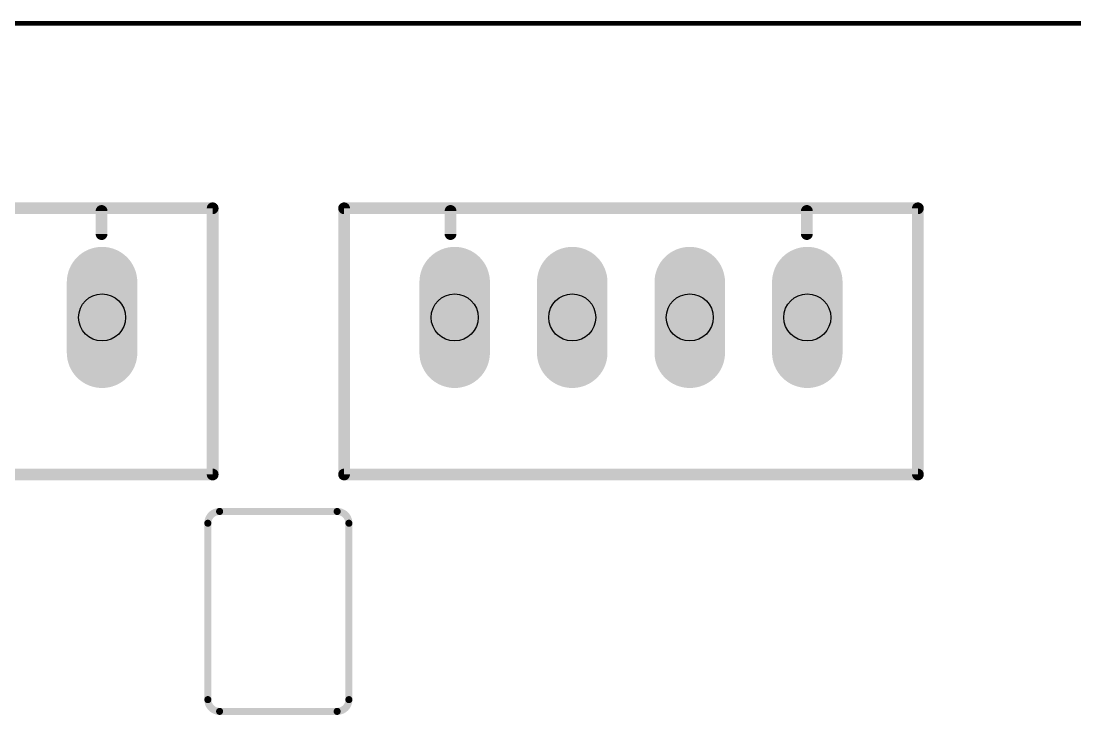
# Model space of a CAD drawing. Extents: x -0.1 to 69.9, y -0.1 to 50.9.
# Drawn here: x 21.11 to 43.88, y 35.86 to 50.85 of the extents above; entities that cross this region are included whole.
import ezdxf

# ---------------------------------------------------------------- set-up
doc = ezdxf.new("R2010")
doc.units = 0
for name, color, linetype in [('17', 110, 'CONTINUOUS'), ('20', 31, 'CONTINUOUS'), ('21', 253, 'CONTINUOUS'), ('44', 253, 'CONTINUOUS')]:
    doc.layers.add(name, color=color, linetype=linetype)

# ---------------------------------------------------------------- blocks, each defined once
blk = doc.blocks.new('LONGP100')
at = {"const_width": 1}
blk.add_lwpolyline([(-0.5, 0), (0.5, 0)], dxfattribs=at)
at = {"const_width": 0.5}
for points in [[(-0.5, 0.25, 1), (-0.5, -0.25)], [(0.5, -0.25, 1), (0.5, 0.25)]]:
    blk.add_lwpolyline(points, format="xyb", dxfattribs=at)

msp = doc.modelspace()

# ---------------------------------------------------------------- linework, layer by layer
at = {"layer": '20', "const_width": 0.1016}
msp.add_lwpolyline([(5.08, 50.8), (67.31, 50.8)], dxfattribs=at)
at = {"layer": '21'}
for points, const_width in [([(25.25, 46.8075), (12.85, 46.8075)], 0.254), ([(25.25, 41.0575), (25.25, 46.8075)], 0.254), ([(28.09, 46.8075), (28.09, 41.0575)], 0.254), ([(40.49, 46.8075), (28.09, 46.8075)], 0.254), ([(40.49, 41.0575), (40.49, 46.8075)], 0.254), ([(22.85, 46.75), (22.85, 46.25)], 0.254), ([(30.39, 46.75), (30.39, 46.25)], 0.254), ([(38.09, 46.75), (38.09, 46.25)], 0.254), ([(12.85, 41.0575), (25.25, 41.0575)], 0.254), ([(28.09, 41.0575), (40.49, 41.0575)], 0.254), ([(27.94, 40.259), (25.4, 40.259)], 0.1524), ([(25.146, 36.195), (25.146, 40.005)], 0.1524), ([(28.194, 40.005), (28.194, 36.195)], 0.1524), ([(27.94, 35.941), (25.4, 35.941)], 0.1524)]:
    msp.add_lwpolyline(points, dxfattribs=dict(at, const_width=const_width))
for points, const_width in [([(25.3135, 46.8075, 1), (25.1865, 46.8075)], 0.127), ([(25.25, 46.744, 1), (25.25, 46.871)], 0.127), ([(28.1535, 46.8075, 1), (28.0265, 46.8075)], 0.127), ([(28.09, 46.871, 1), (28.09, 46.744)], 0.127), ([(40.5535, 46.8075, 1), (40.4265, 46.8075)], 0.127), ([(40.49, 46.744, 1), (40.49, 46.871)], 0.127), ([(22.9135, 46.75, 1), (22.7865, 46.75)], 0.127), ([(30.4535, 46.75, 1), (30.3265, 46.75)], 0.127), ([(38.1535, 46.75, 1), (38.0265, 46.75)], 0.127), ([(22.7865, 46.25, 1), (22.9135, 46.25)], 0.127), ([(30.3265, 46.25, 1), (30.4535, 46.25)], 0.127), ([(38.0265, 46.25, 1), (38.1535, 46.25)], 0.127), ([(25.1865, 41.0575, 1), (25.3135, 41.0575)], 0.127), ([(25.25, 40.994, 1), (25.25, 41.121)], 0.127), ([(28.09, 41.121, 1), (28.09, 40.994)], 0.127), ([(28.0265, 41.0575, 1), (28.1535, 41.0575)], 0.127), ([(40.4265, 41.0575, 1), (40.5535, 41.0575)], 0.127), ([(40.49, 40.994, 1), (40.49, 41.121)], 0.127), ([(25.4, 40.259, 0.4142), (25.146, 40.005)], 0.1524), ([(25.4, 40.2971, 1), (25.4, 40.2209)], 0.0762), ([(25.4, 40.2209, 1), (25.4, 40.2971)], 0.0762), ([(28.194, 40.005, 0.4142), (27.94, 40.259)], 0.1524), ([(27.94, 40.2971, 1), (27.94, 40.2209)], 0.0762), ([(27.94, 40.2209, 1), (27.94, 40.2971)], 0.0762), ([(25.1841, 40.005, 1), (25.1079, 40.005)], 0.0762), ([(28.2321, 40.005, 1), (28.1559, 40.005)], 0.0762), ([(25.1079, 40.005, 1), (25.1841, 40.005)], 0.0762), ([(28.1559, 40.005, 1), (28.2321, 40.005)], 0.0762), ([(25.146, 36.195, 0.4142), (25.4, 35.941)], 0.1524), ([(25.1841, 36.195, 1), (25.1079, 36.195)], 0.0762), ([(25.1079, 36.195, 1), (25.1841, 36.195)], 0.0762), ([(27.94, 35.941, 0.4142), (28.194, 36.195)], 0.1524), ([(28.2321, 36.195, 1), (28.1559, 36.195)], 0.0762), ([(28.1559, 36.195, 1), (28.2321, 36.195)], 0.0762), ([(25.4, 35.9791, 1), (25.4, 35.9029)], 0.0762), ([(25.4, 35.9029, 1), (25.4, 35.9791)], 0.0762), ([(27.94, 35.9791, 1), (27.94, 35.9029)], 0.0762), ([(27.94, 35.9029, 1), (27.94, 35.9791)], 0.0762)]:
    msp.add_lwpolyline(points, format="xyb", dxfattribs=dict(at, const_width=const_width))
at = {"layer": '44'}
for centre in [(22.86, 44.45), (30.48, 44.45), (33.02, 44.45), (35.56, 44.45), (38.1, 44.45)]:
    msp.add_circle(centre, 0.508, dxfattribs=at)

# ---------------------------------------------------------------- block references
at = {"layer": '17', "xscale": 1.524, "yscale": 1.524, "rotation": 270}
for p in [(22.86, 44.45), (22.86, 44.45), (30.48, 44.45), (30.48, 44.45), (33.02, 44.45), (33.02, 44.45), (35.56, 44.45), (35.56, 44.45), (38.1, 44.45), (38.1, 44.45)]:
    msp.add_blockref('LONGP100', p, dxfattribs=at)

doc.saveas('drawing.dxf')
